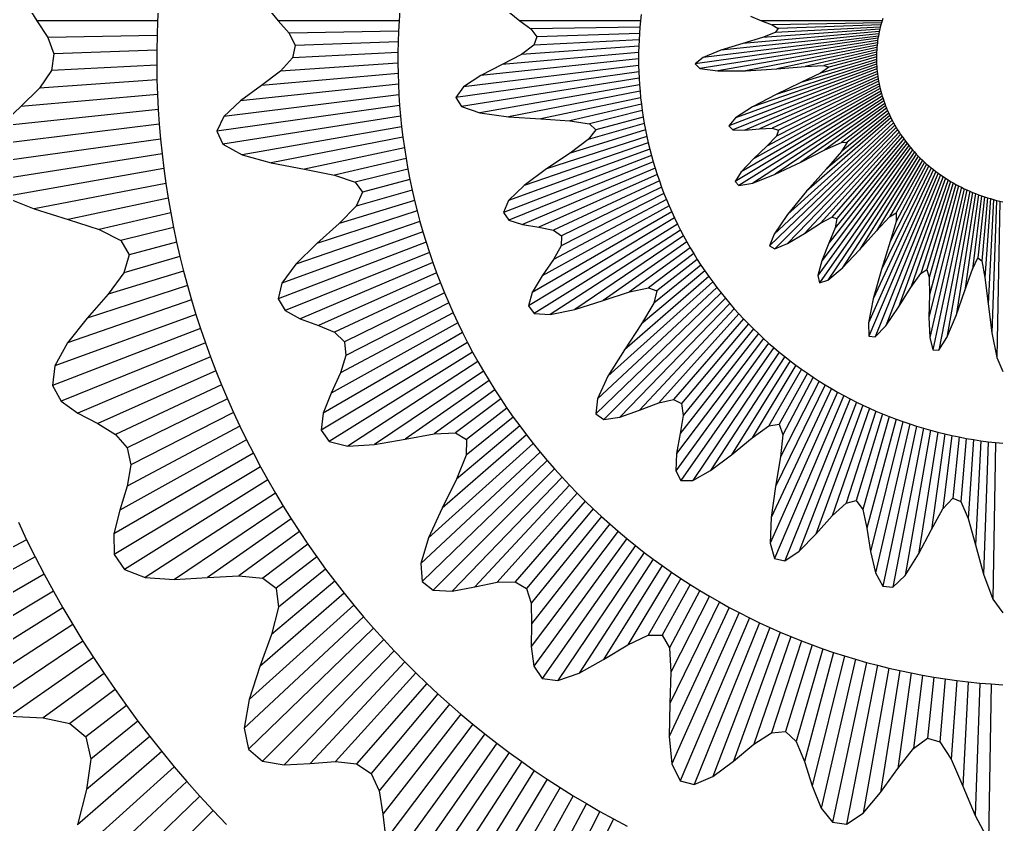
# Model space of a CAD drawing. Header units: metres. Extents: x -31.1 to 29.2, y -27.3 to 29.9.
# Drawn here: x -20.35 to -0.01, y -16.64 to 0.02 of the extents above; entities that cross this region are included whole.
import ezdxf

# ---------------------------------------------------------------- set-up
doc = ezdxf.new("R2010")
doc.units = ezdxf.units.M
for name, color, linetype in [('Fill', 3, 'Continuous'), ('Inner', 2, 'Continuous'), ('Outer', 1, 'Continuous')]:
    doc.layers.add(name, color=color, linetype=linetype)

msp = doc.modelspace()

# ---------------------------------------------------------------- linework, layer by layer
at = {"layer": 'Fill'}
for p, q in [((-17.5, 0), (-20, 0)), ((-12.5, 0), (-15, 0)), ((-7.5, 0), (-10, 0)), ((-2.5, 0), (-5, 0)), ((-7.513, -0.131), (-9.773, -0.171)), ((-2.549, -0.178), (-4.978, -0.348)), ((-2.514, -0.044), (-4.774, -0.083)), ((-2.538, -0.133), (-4.717, -0.247)), ((-2.526, -0.088), (-4.654, -0.163)), ((-17.511, -0.306), (-19.771, -0.345)), ((-12.512, -0.218), (-14.772, -0.258)), ((-7.531, -0.395), (-9.71, -0.509)), ((-7.523, -0.263), (-9.651, -0.337)), ((-2.586, -0.363), (-6.373, -0.896)), ((-2.578, -0.317), (-6.205, -0.762)), ((-2.569, -0.27), (-5.837, -0.613)), ((-2.56, -0.224), (-5.385, -0.471)), ((-12.52, -0.437), (-14.648, -0.512)), ((-7.537, -0.527), (-9.965, -0.697)), ((-2.593, -0.411), (-6.272, -0.993)), ((-2.599, -0.458), (-5.901, -1.041)), ((-2.604, -0.506), (-5.328, -1.036)), ((-2.608, -0.554), (-4.678, -0.994)), ((-2.612, -0.603), (-4.095, -0.945)), ((-17.517, -0.612), (-19.645, -0.686)), ((-12.524, -0.656), (-14.704, -0.771)), ((-7.542, -0.793), (-10.809, -1.136)), ((-7.541, -0.66), (-10.366, -0.907)), ((-2.617, -0.8), (-4.18, -1.278)), ((-2.617, -0.75), (-3.777, -1.083)), ((-2.614, -0.652), (-3.709, -0.925)), ((-2.616, -0.701), (-3.6, -0.964)), ((-17.518, -0.918), (-19.697, -1.032)), ((-12.525, -0.876), (-14.953, -1.046)), ((-7.541, -0.926), (-11.167, -1.371)), ((-2.606, -1), (-5.67, -2.177)), ((-2.61, -0.95), (-5.533, -2.014)), ((-2.613, -0.9), (-5.184, -1.785)), ((-2.615, -0.85), (-4.693, -1.525)), ((-12.522, -1.095), (-15.347, -1.343)), ((-7.537, -1.059), (-11.324, -1.592)), ((-7.531, -1.193), (-11.211, -1.776)), ((-2.601, -1.051), (-5.589, -2.258)), ((-2.595, -1.102), (-5.344, -2.269)), ((-2.588, -1.152), (-5.036, -2.242)), ((-2.58, -1.203), (-4.773, -2.226)), ((-17.513, -1.225), (-19.941, -1.394)), ((-12.514, -1.315), (-15.782, -1.659)), ((-7.523, -1.326), (-10.825, -1.909)), ((-2.539, -1.407), (-5.163, -2.862)), ((-2.551, -1.356), (-4.886, -2.598)), ((-2.562, -1.305), (-4.689, -2.389)), ((-2.572, -1.254), (-4.645, -2.265)), ((-17.503, -1.531), (-20.328, -1.778)), ((-12.503, -1.535), (-16.13, -1.981)), ((-7.512, -1.46), (-10.237, -1.99)), ((-7.499, -1.594), (-9.568, -2.034)), ((-2.512, -1.509), (-5.539, -3.328)), ((-2.497, -1.56), (-5.464, -3.414)), ((-2.526, -1.458), (-5.415, -3.126)), ((-2.481, -1.611), (-5.175, -3.361)), ((-12.488, -1.755), (-16.276, -2.287)), ((-7.484, -1.728), (-8.966, -2.07)), ((-2.464, -1.662), (-4.716, -3.181)), ((-2.446, -1.713), (-4.18, -2.927)), ((-2.427, -1.763), (-3.685, -2.677)), ((-2.407, -1.814), (-3.342, -2.519)), ((-17.487, -1.838), (-20.755, -2.181)), ((-12.47, -1.975), (-16.149, -2.558)), ((-7.466, -1.861), (-8.56, -2.134)), ((-7.446, -1.995), (-8.429, -2.259)), ((-2.317, -2.014), (-4.063, -3.532)), ((-2.341, -1.964), (-3.652, -3.065)), ((-2.364, -1.914), (-3.341, -2.706)), ((-2.386, -1.864), (-3.223, -2.518)), ((-17.466, -2.145), (-21.093, -2.59)), ((-12.447, -2.195), (-15.749, -2.777)), ((-7.423, -2.129), (-8.583, -2.461)), ((-2.238, -2.161), (-4.829, -4.664)), ((-2.265, -2.112), (-4.737, -4.417)), ((-2.21, -2.21), (-4.723, -4.723)), ((-2.291, -2.063), (-4.459, -4.015)), ((-12.42, -2.414), (-15.145, -2.944)), ((-7.371, -2.395), (-9.449, -3.07)), ((-7.398, -2.262), (-8.961, -2.74)), ((-2.18, -2.258), (-4.457, -4.615)), ((-2.15, -2.306), (-4.11, -4.408)), ((-2.119, -2.353), (-3.777, -4.195)), ((-2.087, -2.4), (-3.538, -4.07)), ((-17.44, -2.451), (-21.227, -2.983)), ((-12.39, -2.634), (-14.459, -3.073)), ((-7.341, -2.528), (-9.911, -3.413)), ((-1.91, -2.629), (-3.832, -5.275)), ((-1.948, -2.584), (-3.747, -4.972)), ((-1.984, -2.539), (-3.601, -4.609)), ((-2.019, -2.493), (-3.473, -4.289)), ((-2.053, -2.447), (-3.437, -4.096)), ((-17.408, -2.757), (-21.088, -3.34)), ((-7.274, -2.792), (-10.338, -3.968)), ((-7.309, -2.66), (-10.232, -3.724)), ((-1.872, -2.674), (-3.799, -5.426)), ((-1.833, -2.717), (-3.624, -5.373)), ((-1.793, -2.761), (-3.327, -5.124)), ((-1.752, -2.803), (-2.965, -4.746)), ((-1.71, -2.845), (-2.614, -4.35)), ((-12.356, -2.853), (-13.838, -3.195)), ((-7.237, -2.924), (-10.225, -4.131)), ((-1.486, -3.046), (-2.512, -5.151)), ((-1.667, -2.887), (-2.344, -4.06)), ((-1.532, -3.007), (-2.331, -4.575)), ((-1.578, -2.968), (-2.21, -4.157)), ((-1.623, -2.928), (-2.206, -3.979)), ((-17.371, -3.063), (-20.673, -3.645)), ((-12.317, -3.071), (-13.412, -3.344)), ((-7.198, -3.055), (-9.947, -4.222)), ((-7.156, -3.186), (-9.604, -4.276)), ((-1.39, -3.121), (-2.784, -6.253)), ((-1.34, -3.158), (-2.773, -6.532)), ((-1.438, -3.084), (-2.684, -5.756)), ((-1.29, -3.194), (-2.644, -6.545)), ((-1.239, -3.229), (-2.424, -6.315)), ((-17.328, -3.368), (-20.053, -3.898)), ((-12.275, -3.289), (-13.259, -3.553)), ((-7.112, -3.316), (-9.305, -4.339)), ((-7.066, -3.446), (-9.139, -4.457)), ((-1.188, -3.263), (-2.159, -5.932)), ((-1.135, -3.296), (-1.903, -5.527)), ((-1.082, -3.329), (-1.701, -5.234)), ((-1.027, -3.36), (-1.575, -5.152)), ((-0.86, -3.45), (-1.531, -6.14)), ((-0.972, -3.391), (-1.524, -5.314)), ((-0.917, -3.421), (-1.521, -5.678)), ((-12.229, -3.507), (-13.39, -3.839)), ((-7.017, -3.575), (-9.144, -4.659)), ((-0.803, -3.478), (-1.515, -6.562)), ((-0.745, -3.505), (-1.449, -6.817)), ((-0.686, -3.531), (-1.326, -6.82)), ((-0.627, -3.556), (-1.157, -6.561)), ((-0.567, -3.58), (-0.967, -6.107)), ((-0.506, -3.603), (-0.785, -5.584)), ((-0.445, -3.626), (-0.631, -5.142)), ((-0.383, -3.647), (-0.516, -4.913)), ((-17.281, -3.673), (-19.35, -4.113)), ((-12.18, -3.724), (-13.743, -4.202)), ((-6.912, -3.831), (-9.536, -5.286)), ((-6.965, -3.704), (-9.301, -4.945)), ((-0.321, -3.667), (-0.435, -4.973)), ((-0.258, -3.685), (-0.372, -5.316)), ((-0.194, -3.703), (-0.307, -5.86)), ((-0.13, -3.72), (-0.226, -6.466)), ((-0.065, -3.736), (-0.122, -6.977)), ((-17.227, -3.977), (-18.71, -4.32)), ((-12.126, -3.94), (-14.204, -4.615)), ((-6.856, -3.958), (-9.745, -5.626)), ((-12.068, -4.156), (-14.639, -5.041)), ((-6.798, -4.085), (-9.824, -5.903)), ((-6.737, -4.21), (-9.705, -6.064)), ((-17.169, -4.281), (-18.263, -4.554)), ((-12.007, -4.37), (-14.93, -5.434)), ((-6.674, -4.334), (-9.369, -6.084)), ((-6.609, -4.458), (-8.861, -5.977)), ((-17.105, -4.583), (-18.088, -4.847)), ((-11.942, -4.584), (-15.006, -5.76)), ((-6.542, -4.581), (-8.275, -5.795)), ((-11.873, -4.797), (-14.86, -6.004)), ((-6.472, -4.702), (-7.73, -5.616)), ((-6.4, -4.823), (-7.335, -5.528)), ((-17.036, -4.885), (-18.196, -5.218)), ((-11.8, -5.009), (-14.549, -6.176)), ((-6.25, -5.061), (-7.227, -5.852)), ((-6.326, -4.942), (-7.163, -5.596)), ((-16.961, -5.186), (-18.524, -5.663)), ((-11.724, -5.22), (-14.171, -6.309)), ((-6.171, -5.178), (-7.483, -6.279)), ((-16.881, -5.485), (-18.959, -6.16)), ((-11.644, -5.429), (-13.836, -6.452)), ((-6.007, -5.409), (-8.175, -7.361)), ((-6.09, -5.294), (-7.836, -6.812)), ((-11.559, -5.638), (-13.632, -6.649)), ((-5.835, -5.634), (-8.426, -8.137)), ((-5.922, -5.522), (-8.394, -7.827)), ((-16.796, -5.783), (-19.367, -6.668)), ((-11.472, -5.845), (-13.599, -6.929)), ((-5.745, -5.745), (-8.258, -8.258)), ((-5.654, -5.855), (-7.93, -8.212)), ((-16.706, -6.08), (-19.628, -7.144)), ((-11.38, -6.051), (-13.716, -7.293)), ((-5.56, -5.963), (-7.52, -8.065)), ((-5.465, -6.069), (-7.123, -7.911)), ((-11.285, -6.255), (-13.909, -7.71)), ((-5.367, -6.174), (-6.818, -7.843)), ((-5.267, -6.277), (-6.651, -7.926)), ((-16.61, -6.376), (-19.674, -7.552)), ((-11.186, -6.458), (-14.075, -8.126)), ((-5.062, -6.479), (-6.679, -8.549)), ((-5.166, -6.379), (-6.62, -8.175)), ((-16.509, -6.67), (-19.496, -7.877)), ((-11.084, -6.66), (-14.11, -8.478)), ((-4.849, -6.674), (-6.771, -9.32)), ((-4.957, -6.578), (-6.756, -8.965)), ((-10.978, -6.86), (-13.945, -8.714)), ((-4.74, -6.769), (-6.667, -9.521)), ((-4.629, -6.863), (-6.42, -9.518)), ((-16.403, -6.963), (-19.152, -8.129)), ((-10.868, -7.058), (-13.562, -8.807)), ((-4.516, -6.954), (-6.051, -9.317)), ((-4.401, -7.044), (-5.615, -8.986)), ((-16.292, -7.253), (-18.739, -8.343)), ((-10.754, -7.254), (-13.006, -8.773)), ((-4.285, -7.131), (-5.189, -8.636)), ((-4.167, -7.217), (-4.844, -8.39)), ((-4.047, -7.301), (-4.63, -8.352)), ((-10.638, -7.449), (-12.371, -8.662)), ((-3.802, -7.462), (-4.601, -9.031)), ((-3.925, -7.382), (-4.558, -8.572)), ((-16.175, -7.543), (-18.368, -8.565)), ((-10.517, -7.641), (-11.775, -8.555)), ((-3.423, -7.689), (-4.818, -10.82)), ((-3.551, -7.616), (-4.797, -10.288)), ((-3.677, -7.54), (-4.704, -9.645)), ((-16.053, -7.83), (-18.126, -8.841)), ((-10.393, -7.832), (-11.329, -8.537)), ((-3.294, -7.76), (-4.726, -11.135)), ((-3.163, -7.83), (-4.517, -11.181)), ((-3.031, -7.897), (-4.216, -10.983)), ((-15.927, -8.115), (-18.054, -9.199)), ((-10.266, -8.021), (-11.103, -8.674)), ((-2.898, -7.961), (-3.869, -10.63)), ((-2.763, -8.024), (-3.531, -10.255)), ((-2.627, -8.084), (-3.246, -9.99)), ((-10.135, -8.207), (-11.113, -8.999)), ((-2.489, -8.142), (-3.037, -9.934)), ((-2.351, -8.197), (-2.902, -10.12)), ((-2.211, -8.251), (-2.815, -10.507)), ((-2.07, -8.301), (-2.74, -10.991)), ((-15.795, -8.398), (-18.13, -9.64)), ((-10.001, -8.392), (-11.313, -9.493)), ((-1.928, -8.35), (-2.64, -11.434)), ((-1.785, -8.396), (-2.488, -11.707)), ((-1.64, -8.439), (-2.28, -11.728)), ((-1.495, -8.48), (-2.025, -11.485)), ((-1.349, -8.519), (-1.749, -11.045)), ((-15.658, -8.679), (-18.282, -10.134)), ((-9.864, -8.574), (-11.61, -10.092)), ((-1.202, -8.555), (-1.481, -10.535)), ((-1.055, -8.588), (-1.241, -10.104)), ((-0.906, -8.619), (-1.039, -9.886)), ((-0.757, -8.648), (-0.871, -9.954)), ((-0.606, -8.673), (-0.721, -10.304)), ((-0.456, -8.696), (-0.569, -10.854)), ((-0.304, -8.717), (-0.4, -11.463)), ((-0.152, -8.735), (-0.209, -11.976)), ((-9.579, -8.932), (-12.05, -11.237)), ((-9.723, -8.754), (-11.891, -10.706)), ((-15.516, -8.958), (-18.405, -10.626)), ((-9.431, -9.108), (-12.023, -11.61)), ((-15.369, -9.235), (-18.396, -11.054)), ((-9.281, -9.281), (-11.794, -11.794)), ((-15.218, -9.509), (-18.185, -11.363)), ((-9.127, -9.451), (-11.403, -11.809)), ((-8.97, -9.619), (-10.93, -11.721)), ((-15.061, -9.781), (-17.755, -11.53)), ((-8.81, -9.785), (-10.469, -11.627)), ((-8.647, -9.947), (-10.098, -11.617)), ((-14.9, -10.05), (-17.151, -11.569)), ((-8.481, -10.108), (-9.865, -11.756)), ((-14.733, -10.316), (-16.467, -11.53)), ((-8.312, -10.265), (-9.766, -12.06)), ((-7.966, -10.571), (-9.765, -12.958)), ((-8.14, -10.419), (-9.757, -12.489)), ((-20.21, -10.746), (-22.545, -11.987)), ((-14.562, -10.58), (-15.82, -11.494)), ((-7.788, -10.719), (-9.71, -13.365)), ((-14.387, -10.841), (-15.322, -11.546)), ((-7.608, -10.865), (-9.535, -13.617)), ((-20.031, -11.103), (-22.655, -12.558)), ((-14.206, -11.099), (-15.043, -11.753)), ((-7.425, -11.008), (-9.216, -13.663)), ((-7.239, -11.147), (-8.774, -13.51)), ((-14.021, -11.354), (-14.999, -12.146)), ((-7.051, -11.284), (-8.265, -13.226)), ((-19.846, -11.458), (-22.735, -13.126)), ((-6.86, -11.417), (-7.764, -12.922)), ((-6.667, -11.547), (-7.344, -12.72)), ((-13.831, -11.606), (-15.143, -12.706)), ((-6.471, -11.674), (-7.054, -12.725)), ((-6.273, -11.797), (-6.905, -12.986)), ((-19.655, -11.81), (-22.682, -13.629)), ((-13.637, -11.855), (-15.383, -13.373)), ((-6.072, -11.917), (-6.871, -13.486)), ((-19.458, -12.159), (-22.425, -14.013)), ((-13.439, -12.1), (-15.606, -14.052)), ((-5.664, -12.147), (-6.91, -14.819)), ((-5.869, -12.034), (-6.896, -14.139)), ((-13.235, -12.342), (-15.707, -14.647)), ((-5.457, -12.257), (-6.851, -15.388)), ((-5.248, -12.363), (-6.68, -15.737)), ((-19.254, -12.504), (-21.949, -14.254)), ((-13.028, -12.581), (-15.62, -15.084)), ((-5.036, -12.465), (-6.39, -15.817)), ((-4.823, -12.564), (-6.008, -15.651)), ((-12.816, -12.816), (-15.329, -15.329)), ((-4.608, -12.66), (-5.579, -15.329)), ((-4.391, -12.751), (-5.159, -14.982)), ((-19.045, -12.846), (-21.296, -14.365)), ((-4.172, -12.839), (-4.791, -14.745)), ((-3.951, -12.923), (-4.499, -14.715)), ((-3.729, -13.004), (-4.28, -14.926)), ((-18.829, -13.184), (-20.563, -14.398)), ((-12.6, -13.048), (-14.877, -15.405)), ((-3.505, -13.08), (-4.11, -15.337)), ((-3.279, -13.153), (-3.95, -15.843)), ((-3.052, -13.222), (-3.765, -16.306)), ((-12.38, -13.276), (-14.34, -15.378)), ((-2.824, -13.287), (-3.528, -16.598)), ((-2.594, -13.347), (-3.234, -16.636)), ((-2.364, -13.404), (-2.893, -16.409)), ((-18.607, -13.519), (-19.866, -14.433)), ((-12.156, -13.5), (-13.814, -15.342)), ((-2.131, -13.457), (-2.532, -15.984)), ((-1.898, -13.506), (-2.176, -15.486)), ((-1.664, -13.551), (-1.85, -15.067)), ((-1.429, -13.592), (-1.562, -14.858)), ((-1.192, -13.628), (-1.307, -14.935)), ((-11.928, -13.721), (-13.379, -15.39)), ((-0.955, -13.661), (-1.069, -15.292)), ((-0.717, -13.69), (-0.83, -15.847)), ((-0.479, -13.714), (-0.575, -16.46)), ((-0.24, -13.734), (-0.296, -16.975)), ((-18.38, -13.85), (-19.315, -14.555)), ((-11.695, -13.938), (-13.079, -15.587)), ((-18.146, -14.177), (-18.983, -14.831)), ((-11.459, -14.151), (-12.913, -15.946)), ((-11.219, -14.359), (-12.836, -16.429)), ((-17.907, -14.501), (-18.884, -15.292)), ((-10.975, -14.564), (-12.774, -16.952)), ((-17.662, -14.82), (-18.973, -15.92)), ((-10.727, -14.765), (-12.649, -17.41)), ((-10.476, -14.961), (-12.403, -17.713)), ((-17.411, -15.135), (-19.157, -16.653)), ((-10.221, -15.153), (-12.012, -17.808)), ((-17.154, -15.446), (-19.322, -17.398)), ((-9.962, -15.341), (-11.497, -17.704)), ((-9.7, -15.524), (-10.914, -17.466)), ((-16.892, -15.752), (-19.364, -18.057)), ((-9.435, -15.703), (-10.339, -17.207)), ((-16.625, -16.054), (-19.216, -18.557)), ((-9.167, -15.877), (-9.844, -17.05)), ((-8.895, -16.047), (-9.478, -17.098)), ((-8.62, -16.212), (-9.252, -17.401)), ((-16.352, -16.352), (-18.865, -18.865)), ((-8.342, -16.372), (-9.141, -17.941)), ((-8.061, -16.528), (-9.088, -18.633))]:
    msp.add_line(p, q, dxfattribs=at)
at = {"layer": 'Inner'}
for p, q in [((-17.483, 0.305), (-17.5, 0)), ((-12.484, 0.218), (-12.5, 0)), ((-17.5, 0), (-17.511, -0.306)), ((-12.5, 0), (-12.512, -0.218)), ((-7.5, 0), (-7.513, -0.131)), ((-7.485, 0.131), (-7.5, 0)), ((-2.5, 0), (-2.514, -0.044)), ((-2.486, 0.043), (-2.5, 0)), ((-7.513, -0.131), (-7.523, -0.263)), ((-2.549, -0.178), (-2.56, -0.224)), ((-2.538, -0.133), (-2.549, -0.178)), ((-2.526, -0.088), (-2.538, -0.133)), ((-2.514, -0.044), (-2.526, -0.088)), ((-17.511, -0.306), (-17.517, -0.612)), ((-12.512, -0.218), (-12.52, -0.437)), ((-7.531, -0.395), (-7.537, -0.527)), ((-7.523, -0.263), (-7.531, -0.395)), ((-2.586, -0.363), (-2.593, -0.411)), ((-2.578, -0.317), (-2.586, -0.363)), ((-2.569, -0.27), (-2.578, -0.317)), ((-2.56, -0.224), (-2.569, -0.27)), ((-12.52, -0.437), (-12.524, -0.656)), ((-7.537, -0.527), (-7.541, -0.66)), ((-2.612, -0.603), (-2.614, -0.652)), ((-2.608, -0.554), (-2.612, -0.603)), ((-2.604, -0.506), (-2.608, -0.554)), ((-2.599, -0.458), (-2.604, -0.506)), ((-2.593, -0.411), (-2.599, -0.458)), ((-17.517, -0.612), (-17.518, -0.918)), ((-12.524, -0.656), (-12.525, -0.876)), ((-7.541, -0.66), (-7.542, -0.793)), ((-7.542, -0.793), (-7.541, -0.926)), ((-2.616, -0.701), (-2.617, -0.75)), ((-2.617, -0.75), (-2.617, -0.8)), ((-2.617, -0.8), (-2.615, -0.85)), ((-2.614, -0.652), (-2.616, -0.701)), ((-17.518, -0.918), (-17.513, -1.225)), ((-12.525, -0.876), (-12.522, -1.095)), ((-7.541, -0.926), (-7.537, -1.059)), ((-2.615, -0.85), (-2.613, -0.9)), ((-2.613, -0.9), (-2.61, -0.95)), ((-2.61, -0.95), (-2.606, -1)), ((-2.606, -1), (-2.601, -1.051)), ((-12.522, -1.095), (-12.514, -1.315)), ((-7.537, -1.059), (-7.531, -1.193)), ((-7.531, -1.193), (-7.523, -1.326)), ((-2.601, -1.051), (-2.595, -1.102)), ((-2.595, -1.102), (-2.588, -1.152)), ((-2.588, -1.152), (-2.58, -1.203)), ((-2.58, -1.203), (-2.572, -1.254)), ((-17.513, -1.225), (-17.503, -1.531)), ((-12.514, -1.315), (-12.503, -1.535)), ((-7.523, -1.326), (-7.512, -1.46)), ((-2.572, -1.254), (-2.562, -1.305)), ((-2.562, -1.305), (-2.551, -1.356)), ((-2.551, -1.356), (-2.539, -1.407)), ((-2.539, -1.407), (-2.526, -1.458)), ((-17.503, -1.531), (-17.487, -1.838)), ((-12.503, -1.535), (-12.488, -1.755)), ((-7.512, -1.46), (-7.499, -1.594)), ((-7.499, -1.594), (-7.484, -1.728)), ((-2.526, -1.458), (-2.512, -1.509)), ((-2.512, -1.509), (-2.497, -1.56)), ((-2.497, -1.56), (-2.481, -1.611)), ((-2.481, -1.611), (-2.464, -1.662)), ((-12.488, -1.755), (-12.47, -1.975)), ((-7.484, -1.728), (-7.466, -1.861)), ((-2.464, -1.662), (-2.446, -1.713)), ((-2.446, -1.713), (-2.427, -1.763)), ((-2.427, -1.763), (-2.407, -1.814)), ((-2.407, -1.814), (-2.386, -1.864)), ((-17.487, -1.838), (-17.466, -2.145)), ((-12.47, -1.975), (-12.447, -2.195)), ((-7.466, -1.861), (-7.446, -1.995)), ((-7.446, -1.995), (-7.423, -2.129)), ((-2.386, -1.864), (-2.364, -1.914)), ((-2.364, -1.914), (-2.341, -1.964)), ((-2.341, -1.964), (-2.317, -2.014)), ((-2.317, -2.014), (-2.291, -2.063)), ((-17.466, -2.145), (-17.44, -2.451)), ((-12.447, -2.195), (-12.42, -2.414)), ((-7.423, -2.129), (-7.398, -2.262)), ((-2.291, -2.063), (-2.265, -2.112)), ((-2.265, -2.112), (-2.238, -2.161)), ((-2.238, -2.161), (-2.21, -2.21)), ((-2.21, -2.21), (-2.18, -2.258)), ((-12.42, -2.414), (-12.39, -2.634)), ((-7.398, -2.262), (-7.371, -2.395)), ((-7.371, -2.395), (-7.341, -2.528)), ((-2.18, -2.258), (-2.15, -2.306)), ((-2.15, -2.306), (-2.119, -2.353)), ((-2.119, -2.353), (-2.087, -2.4)), ((-2.087, -2.4), (-2.053, -2.447)), ((-17.44, -2.451), (-17.408, -2.757)), ((-12.39, -2.634), (-12.356, -2.853)), ((-7.341, -2.528), (-7.309, -2.66)), ((-2.053, -2.447), (-2.019, -2.493)), ((-2.019, -2.493), (-1.984, -2.539)), ((-1.984, -2.539), (-1.948, -2.584)), ((-1.948, -2.584), (-1.91, -2.629)), ((-1.91, -2.629), (-1.872, -2.674)), ((-17.408, -2.757), (-17.371, -3.063)), ((-7.309, -2.66), (-7.274, -2.792)), ((-7.274, -2.792), (-7.237, -2.924)), ((-1.872, -2.674), (-1.833, -2.717)), ((-1.833, -2.717), (-1.793, -2.761)), ((-1.793, -2.761), (-1.752, -2.803)), ((-1.752, -2.803), (-1.71, -2.845)), ((-1.71, -2.845), (-1.667, -2.887)), ((-12.356, -2.853), (-12.317, -3.071)), ((-7.237, -2.924), (-7.198, -3.055)), ((-1.667, -2.887), (-1.623, -2.928)), ((-1.623, -2.928), (-1.578, -2.968)), ((-1.578, -2.968), (-1.532, -3.007)), ((-1.532, -3.007), (-1.486, -3.046)), ((-1.486, -3.046), (-1.438, -3.084)), ((-17.371, -3.063), (-17.328, -3.368)), ((-12.317, -3.071), (-12.275, -3.289)), ((-7.198, -3.055), (-7.156, -3.186)), ((-7.156, -3.186), (-7.112, -3.316)), ((-1.438, -3.084), (-1.39, -3.121)), ((-1.39, -3.121), (-1.34, -3.158)), ((-1.34, -3.158), (-1.29, -3.194)), ((-1.29, -3.194), (-1.239, -3.229)), ((-1.239, -3.229), (-1.188, -3.263)), ((-17.328, -3.368), (-17.281, -3.673)), ((-12.275, -3.289), (-12.229, -3.507)), ((-7.112, -3.316), (-7.066, -3.446)), ((-7.066, -3.446), (-7.017, -3.575)), ((-1.188, -3.263), (-1.135, -3.296)), ((-1.135, -3.296), (-1.082, -3.329)), ((-1.082, -3.329), (-1.027, -3.36)), ((-1.027, -3.36), (-0.972, -3.391)), ((-0.972, -3.391), (-0.917, -3.421)), ((-0.917, -3.421), (-0.86, -3.45)), ((-0.86, -3.45), (-0.803, -3.478)), ((-12.229, -3.507), (-12.18, -3.724)), ((-7.017, -3.575), (-6.965, -3.704)), ((-0.803, -3.478), (-0.745, -3.505)), ((-0.745, -3.505), (-0.686, -3.531)), ((-0.686, -3.531), (-0.627, -3.556)), ((-0.627, -3.556), (-0.567, -3.58)), ((-0.567, -3.58), (-0.506, -3.603)), ((-0.506, -3.603), (-0.445, -3.626)), ((-0.445, -3.626), (-0.383, -3.647)), ((-0.383, -3.647), (-0.321, -3.667)), ((-17.281, -3.673), (-17.227, -3.977)), ((-12.18, -3.724), (-12.126, -3.94)), ((-6.965, -3.704), (-6.912, -3.831)), ((-6.912, -3.831), (-6.856, -3.958)), ((-0.321, -3.667), (-0.258, -3.685)), ((-0.258, -3.685), (-0.194, -3.703)), ((-0.194, -3.703), (-0.13, -3.72)), ((-0.13, -3.72), (-0.065, -3.736)), ((-0.065, -3.736), (0, -3.75)), ((-17.227, -3.977), (-17.169, -4.281)), ((-12.126, -3.94), (-12.068, -4.156)), ((-6.856, -3.958), (-6.798, -4.085)), ((-12.068, -4.156), (-12.007, -4.37)), ((-6.798, -4.085), (-6.737, -4.21)), ((-6.737, -4.21), (-6.674, -4.334)), ((-17.169, -4.281), (-17.105, -4.583)), ((-12.007, -4.37), (-11.942, -4.584)), ((-6.674, -4.334), (-6.609, -4.458)), ((-6.609, -4.458), (-6.542, -4.581)), ((-17.105, -4.583), (-17.036, -4.885)), ((-11.942, -4.584), (-11.873, -4.797)), ((-6.542, -4.581), (-6.472, -4.702)), ((-11.873, -4.797), (-11.8, -5.009)), ((-6.472, -4.702), (-6.4, -4.823)), ((-6.4, -4.823), (-6.326, -4.942)), ((-17.036, -4.885), (-16.961, -5.186)), ((-11.8, -5.009), (-11.724, -5.22)), ((-6.326, -4.942), (-6.25, -5.061)), ((-6.25, -5.061), (-6.171, -5.178)), ((-16.961, -5.186), (-16.881, -5.485)), ((-11.724, -5.22), (-11.644, -5.429)), ((-6.171, -5.178), (-6.09, -5.294)), ((-16.881, -5.485), (-16.796, -5.783)), ((-11.644, -5.429), (-11.559, -5.638)), ((-6.09, -5.294), (-6.007, -5.409)), ((-6.007, -5.409), (-5.922, -5.522)), ((-11.559, -5.638), (-11.472, -5.845)), ((-5.922, -5.522), (-5.835, -5.634)), ((-5.835, -5.634), (-5.745, -5.745)), ((-16.796, -5.783), (-16.706, -6.08)), ((-11.472, -5.845), (-11.38, -6.051)), ((-5.745, -5.745), (-5.654, -5.855)), ((-5.654, -5.855), (-5.56, -5.963)), ((-16.706, -6.08), (-16.61, -6.376)), ((-11.38, -6.051), (-11.285, -6.255)), ((-5.56, -5.963), (-5.465, -6.069)), ((-5.465, -6.069), (-5.367, -6.174)), ((-11.285, -6.255), (-11.186, -6.458)), ((-5.367, -6.174), (-5.267, -6.277)), ((-5.267, -6.277), (-5.166, -6.379)), ((-16.61, -6.376), (-16.509, -6.67)), ((-11.186, -6.458), (-11.084, -6.66)), ((-5.166, -6.379), (-5.062, -6.479)), ((-5.062, -6.479), (-4.957, -6.578)), ((-16.509, -6.67), (-16.403, -6.963)), ((-11.084, -6.66), (-10.978, -6.86)), ((-4.957, -6.578), (-4.849, -6.674)), ((-4.849, -6.674), (-4.74, -6.769)), ((-10.978, -6.86), (-10.868, -7.058)), ((-4.74, -6.769), (-4.629, -6.863)), ((-4.629, -6.863), (-4.516, -6.954)), ((-16.403, -6.963), (-16.292, -7.253)), ((-10.868, -7.058), (-10.754, -7.254)), ((-4.516, -6.954), (-4.401, -7.044)), ((-4.401, -7.044), (-4.285, -7.131)), ((-16.292, -7.253), (-16.175, -7.543)), ((-10.754, -7.254), (-10.638, -7.449)), ((-4.285, -7.131), (-4.167, -7.217)), ((-4.167, -7.217), (-4.047, -7.301)), ((-4.047, -7.301), (-3.925, -7.382)), ((-10.638, -7.449), (-10.517, -7.641)), ((-3.925, -7.382), (-3.802, -7.462)), ((-3.802, -7.462), (-3.677, -7.54)), ((-16.175, -7.543), (-16.053, -7.83)), ((-10.517, -7.641), (-10.393, -7.832)), ((-3.677, -7.54), (-3.551, -7.616)), ((-3.551, -7.616), (-3.423, -7.689)), ((-3.423, -7.689), (-3.294, -7.76)), ((-16.053, -7.83), (-15.927, -8.115)), ((-10.393, -7.832), (-10.266, -8.021)), ((-3.294, -7.76), (-3.163, -7.83)), ((-3.163, -7.83), (-3.031, -7.897)), ((-3.031, -7.897), (-2.898, -7.961)), ((-15.927, -8.115), (-15.795, -8.398)), ((-10.266, -8.021), (-10.135, -8.207)), ((-2.898, -7.961), (-2.763, -8.024)), ((-2.763, -8.024), (-2.627, -8.084)), ((-2.627, -8.084), (-2.489, -8.142)), ((-10.135, -8.207), (-10.001, -8.392)), ((-2.489, -8.142), (-2.351, -8.197)), ((-2.351, -8.197), (-2.211, -8.251)), ((-2.211, -8.251), (-2.07, -8.301)), ((-2.07, -8.301), (-1.928, -8.35)), ((-15.795, -8.398), (-15.658, -8.679)), ((-10.001, -8.392), (-9.864, -8.574)), ((-1.928, -8.35), (-1.785, -8.396)), ((-1.785, -8.396), (-1.64, -8.439)), ((-1.64, -8.439), (-1.495, -8.48)), ((-1.495, -8.48), (-1.349, -8.519)), ((-1.349, -8.519), (-1.202, -8.555)), ((-15.658, -8.679), (-15.516, -8.958)), ((-9.864, -8.574), (-9.723, -8.754)), ((-1.202, -8.555), (-1.055, -8.588)), ((-1.055, -8.588), (-0.906, -8.619)), ((-0.906, -8.619), (-0.757, -8.648)), ((-0.757, -8.648), (-0.606, -8.673)), ((-0.606, -8.673), (-0.456, -8.696)), ((-0.456, -8.696), (-0.304, -8.717)), ((-0.304, -8.717), (-0.152, -8.735)), ((-0.152, -8.735), (0, -8.75)), ((-9.723, -8.754), (-9.579, -8.932)), ((-9.579, -8.932), (-9.431, -9.108)), ((-15.516, -8.958), (-15.369, -9.235)), ((-9.431, -9.108), (-9.281, -9.281)), ((-15.369, -9.235), (-15.218, -9.509)), ((-9.281, -9.281), (-9.127, -9.451)), ((-15.218, -9.509), (-15.061, -9.781)), ((-9.127, -9.451), (-8.97, -9.619)), ((-8.97, -9.619), (-8.81, -9.785)), ((-15.061, -9.781), (-14.9, -10.05)), ((-8.81, -9.785), (-8.647, -9.947)), ((-8.647, -9.947), (-8.481, -10.108)), ((-14.9, -10.05), (-14.733, -10.316)), ((-8.481, -10.108), (-8.312, -10.265)), ((-14.733, -10.316), (-14.562, -10.58)), ((-8.312, -10.265), (-8.14, -10.419)), ((-20.382, -10.385), (-20.21, -10.746)), ((-8.14, -10.419), (-7.966, -10.571)), ((-7.966, -10.571), (-7.788, -10.719)), ((-20.21, -10.746), (-20.031, -11.103)), ((-14.562, -10.58), (-14.387, -10.841)), ((-7.788, -10.719), (-7.608, -10.865)), ((-14.387, -10.841), (-14.206, -11.099)), ((-7.608, -10.865), (-7.425, -11.008)), ((-20.031, -11.103), (-19.846, -11.458)), ((-14.206, -11.099), (-14.021, -11.354)), ((-7.425, -11.008), (-7.239, -11.147)), ((-7.239, -11.147), (-7.051, -11.284)), ((-14.021, -11.354), (-13.831, -11.606)), ((-7.051, -11.284), (-6.86, -11.417)), ((-19.846, -11.458), (-19.655, -11.81)), ((-6.86, -11.417), (-6.667, -11.547)), ((-6.667, -11.547), (-6.471, -11.674)), ((-13.831, -11.606), (-13.637, -11.855)), ((-6.471, -11.674), (-6.273, -11.797)), ((-6.273, -11.797), (-6.072, -11.917)), ((-19.655, -11.81), (-19.458, -12.159)), ((-13.637, -11.855), (-13.439, -12.1)), ((-6.072, -11.917), (-5.869, -12.034)), ((-19.458, -12.159), (-19.254, -12.504)), ((-13.439, -12.1), (-13.235, -12.342)), ((-5.869, -12.034), (-5.664, -12.147)), ((-5.664, -12.147), (-5.457, -12.257)), ((-13.235, -12.342), (-13.028, -12.581)), ((-5.457, -12.257), (-5.248, -12.363)), ((-5.248, -12.363), (-5.036, -12.465)), ((-19.254, -12.504), (-19.045, -12.846)), ((-13.028, -12.581), (-12.816, -12.816)), ((-5.036, -12.465), (-4.823, -12.564)), ((-4.823, -12.564), (-4.608, -12.66)), ((-12.816, -12.816), (-12.6, -13.048)), ((-4.608, -12.66), (-4.391, -12.751)), ((-4.391, -12.751), (-4.172, -12.839)), ((-19.045, -12.846), (-18.829, -13.184)), ((-4.172, -12.839), (-3.951, -12.923)), ((-3.951, -12.923), (-3.729, -13.004)), ((-3.729, -13.004), (-3.505, -13.08)), ((-18.829, -13.184), (-18.607, -13.519)), ((-12.6, -13.048), (-12.38, -13.276)), ((-3.505, -13.08), (-3.279, -13.153)), ((-3.279, -13.153), (-3.052, -13.222)), ((-3.052, -13.222), (-2.824, -13.287)), ((-12.38, -13.276), (-12.156, -13.5)), ((-2.824, -13.287), (-2.594, -13.347)), ((-2.594, -13.347), (-2.364, -13.404)), ((-2.364, -13.404), (-2.131, -13.457)), ((-18.607, -13.519), (-18.38, -13.85)), ((-12.156, -13.5), (-11.928, -13.721)), ((-2.131, -13.457), (-1.898, -13.506)), ((-1.898, -13.506), (-1.664, -13.551)), ((-1.664, -13.551), (-1.429, -13.592)), ((-1.429, -13.592), (-1.192, -13.628)), ((-1.192, -13.628), (-0.955, -13.661)), ((-11.928, -13.721), (-11.695, -13.938)), ((-0.955, -13.661), (-0.717, -13.69)), ((-0.717, -13.69), (-0.479, -13.714)), ((-0.479, -13.714), (-0.24, -13.734)), ((-0.24, -13.734), (0, -13.75)), ((-18.38, -13.85), (-18.146, -14.177)), ((-11.695, -13.938), (-11.459, -14.151)), ((-18.146, -14.177), (-17.907, -14.501)), ((-11.459, -14.151), (-11.219, -14.359)), ((-11.219, -14.359), (-10.975, -14.564)), ((-17.907, -14.501), (-17.662, -14.82)), ((-10.975, -14.564), (-10.727, -14.765)), ((-17.662, -14.82), (-17.411, -15.135)), ((-10.727, -14.765), (-10.476, -14.961)), ((-10.476, -14.961), (-10.221, -15.153)), ((-17.411, -15.135), (-17.154, -15.446)), ((-10.221, -15.153), (-9.962, -15.341)), ((-17.154, -15.446), (-16.892, -15.752)), ((-9.962, -15.341), (-9.7, -15.524)), ((-9.7, -15.524), (-9.435, -15.703)), ((-16.892, -15.752), (-16.625, -16.054)), ((-9.435, -15.703), (-9.167, -15.877)), ((-16.625, -16.054), (-16.352, -16.352)), ((-9.167, -15.877), (-8.895, -16.047)), ((-8.895, -16.047), (-8.62, -16.212)), ((-8.62, -16.212), (-8.342, -16.372)), ((-16.352, -16.352), (-16.074, -16.645)), ((-8.342, -16.372), (-8.061, -16.528)), ((-8.061, -16.528), (-7.777, -16.679))]:
    msp.add_line(p, q, dxfattribs=at)
at = {"layer": 'Outer'}
for p, q in [((-20.223, 0.353), (-20, 0)), ((-15.223, 0.266), (-15, 0)), ((-20, 0), (-19.771, -0.345)), ((-15, 0), (-14.772, -0.258)), ((-10.224, 0.178), (-10, 0)), ((-10, 0), (-9.773, -0.171)), ((-5.225, 0.091), (-5, 0)), ((-5, 0), (-4.774, -0.083)), ((-9.773, -0.171), (-9.651, -0.337)), ((-4.774, -0.083), (-4.654, -0.163)), ((-4.654, -0.163), (-4.717, -0.247)), ((-19.771, -0.345), (-19.645, -0.686)), ((-14.772, -0.258), (-14.648, -0.512)), ((-9.651, -0.337), (-9.71, -0.509)), ((-4.978, -0.348), (-5.385, -0.471)), ((-4.717, -0.247), (-4.978, -0.348)), ((-14.648, -0.512), (-14.704, -0.771)), ((-9.71, -0.509), (-9.965, -0.697)), ((-5.385, -0.471), (-5.837, -0.613)), ((-19.645, -0.686), (-19.697, -1.032)), ((-14.704, -0.771), (-14.953, -1.046)), ((-9.965, -0.697), (-10.366, -0.907)), ((-6.205, -0.762), (-6.373, -0.896)), ((-5.837, -0.613), (-6.205, -0.762)), ((-10.366, -0.907), (-10.809, -1.136)), ((-6.373, -0.896), (-6.272, -0.993)), ((-6.272, -0.993), (-5.901, -1.041)), ((-5.328, -1.036), (-4.678, -0.994)), ((-4.678, -0.994), (-4.095, -0.945)), ((-4.095, -0.945), (-3.709, -0.925)), ((-3.6, -0.964), (-3.777, -1.083)), ((-3.709, -0.925), (-3.6, -0.964)), ((-19.697, -1.032), (-19.941, -1.394)), ((-14.953, -1.046), (-15.347, -1.343)), ((-10.809, -1.136), (-11.167, -1.371)), ((-5.901, -1.041), (-5.328, -1.036)), ((-3.777, -1.083), (-4.18, -1.278)), ((-19.941, -1.394), (-20.328, -1.778)), ((-15.347, -1.343), (-15.782, -1.659)), ((-11.167, -1.371), (-11.324, -1.592)), ((-4.18, -1.278), (-4.693, -1.525)), ((-11.324, -1.592), (-11.211, -1.776)), ((-4.693, -1.525), (-5.184, -1.785)), ((-20.328, -1.778), (-20.755, -2.181)), ((-15.782, -1.659), (-16.13, -1.981)), ((-11.211, -1.776), (-10.825, -1.909)), ((-5.184, -1.785), (-5.533, -2.014)), ((-16.13, -1.981), (-16.276, -2.287)), ((-10.825, -1.909), (-10.237, -1.99)), ((-10.237, -1.99), (-9.568, -2.034)), ((-9.568, -2.034), (-8.966, -2.07)), ((-5.533, -2.014), (-5.67, -2.177)), ((-8.966, -2.07), (-8.56, -2.134)), ((-8.56, -2.134), (-8.429, -2.259)), ((-5.67, -2.177), (-5.589, -2.258)), ((-5.036, -2.242), (-4.773, -2.226)), ((-4.773, -2.226), (-4.645, -2.265)), ((-16.276, -2.287), (-16.149, -2.558)), ((-8.429, -2.259), (-8.583, -2.461)), ((-5.589, -2.258), (-5.344, -2.269)), ((-5.344, -2.269), (-5.036, -2.242)), ((-4.689, -2.389), (-4.886, -2.598)), ((-4.645, -2.265), (-4.689, -2.389)), ((-16.149, -2.558), (-15.749, -2.777)), ((-8.583, -2.461), (-8.961, -2.74)), ((-4.886, -2.598), (-5.163, -2.862)), ((-3.685, -2.677), (-3.342, -2.519)), ((-3.342, -2.519), (-3.223, -2.518)), ((-3.223, -2.518), (-3.341, -2.706)), ((-15.749, -2.777), (-15.145, -2.944)), ((-8.961, -2.74), (-9.449, -3.07)), ((-4.18, -2.927), (-3.685, -2.677)), ((-3.341, -2.706), (-3.652, -3.065)), ((-15.145, -2.944), (-14.459, -3.073)), ((-5.163, -2.862), (-5.415, -3.126)), ((-4.716, -3.181), (-4.18, -2.927)), ((-14.459, -3.073), (-13.838, -3.195)), ((-13.838, -3.195), (-13.412, -3.344)), ((-9.449, -3.07), (-9.911, -3.413)), ((-5.415, -3.126), (-5.539, -3.328)), ((-5.175, -3.361), (-4.716, -3.181)), ((-3.652, -3.065), (-4.063, -3.532)), ((-13.412, -3.344), (-13.259, -3.553)), ((-9.911, -3.413), (-10.232, -3.724)), ((-5.539, -3.328), (-5.464, -3.414)), ((-5.464, -3.414), (-5.175, -3.361)), ((-20.673, -3.645), (-20.053, -3.898)), ((-13.259, -3.553), (-13.39, -3.839)), ((-4.063, -3.532), (-4.459, -4.015)), ((-13.39, -3.839), (-13.743, -4.202)), ((-10.232, -3.724), (-10.338, -3.968)), ((-20.053, -3.898), (-19.35, -4.113)), ((-10.338, -3.968), (-10.225, -4.131)), ((-4.459, -4.015), (-4.737, -4.417)), ((-2.614, -4.35), (-2.344, -4.06)), ((-2.344, -4.06), (-2.206, -3.979)), ((-2.206, -3.979), (-2.21, -4.157)), ((-19.35, -4.113), (-18.71, -4.32)), ((-13.743, -4.202), (-14.204, -4.615)), ((-10.225, -4.131), (-9.947, -4.222)), ((-9.947, -4.222), (-9.604, -4.276)), ((-4.11, -4.408), (-3.777, -4.195)), ((-3.777, -4.195), (-3.538, -4.07)), ((-3.538, -4.07), (-3.437, -4.096)), ((-3.437, -4.096), (-3.473, -4.289)), ((-2.21, -4.157), (-2.331, -4.575)), ((-18.71, -4.32), (-18.263, -4.554)), ((-9.604, -4.276), (-9.305, -4.339)), ((-9.305, -4.339), (-9.139, -4.457)), ((-9.139, -4.457), (-9.144, -4.659)), ((-4.737, -4.417), (-4.829, -4.664)), ((-4.457, -4.615), (-4.11, -4.408)), ((-3.473, -4.289), (-3.601, -4.609)), ((-2.965, -4.746), (-2.614, -4.35)), ((-18.263, -4.554), (-18.088, -4.847)), ((-14.204, -4.615), (-14.639, -5.041)), ((-9.144, -4.659), (-9.301, -4.945)), ((-4.829, -4.664), (-4.723, -4.723)), ((-4.723, -4.723), (-4.457, -4.615)), ((-3.601, -4.609), (-3.747, -4.972)), ((-2.331, -4.575), (-2.512, -5.151)), ((-18.088, -4.847), (-18.196, -5.218)), ((-3.327, -5.124), (-2.965, -4.746)), ((-14.639, -5.041), (-14.93, -5.434)), ((-9.301, -4.945), (-9.536, -5.286)), ((-3.747, -4.972), (-3.832, -5.275)), ((-0.631, -5.142), (-0.516, -4.913)), ((-0.516, -4.913), (-0.435, -4.973)), ((-0.435, -4.973), (-0.372, -5.316)), ((-18.196, -5.218), (-18.524, -5.663)), ((-9.536, -5.286), (-9.745, -5.626)), ((-3.832, -5.275), (-3.799, -5.426)), ((-3.624, -5.373), (-3.327, -5.124)), ((-2.512, -5.151), (-2.684, -5.756)), ((-1.903, -5.527), (-1.701, -5.234)), ((-1.701, -5.234), (-1.575, -5.152)), ((-1.575, -5.152), (-1.524, -5.314)), ((-0.785, -5.584), (-0.631, -5.142)), ((-14.93, -5.434), (-15.006, -5.76)), ((-3.799, -5.426), (-3.624, -5.373)), ((-1.524, -5.314), (-1.521, -5.678)), ((-0.372, -5.316), (-0.307, -5.86)), ((-18.524, -5.663), (-18.959, -6.16)), ((-9.745, -5.626), (-9.824, -5.903)), ((-8.275, -5.795), (-7.73, -5.616)), ((-7.73, -5.616), (-7.335, -5.528)), ((-7.335, -5.528), (-7.163, -5.596)), ((-7.163, -5.596), (-7.227, -5.852)), ((-2.159, -5.932), (-1.903, -5.527)), ((-1.521, -5.678), (-1.531, -6.14)), ((-0.967, -6.107), (-0.785, -5.584)), ((-15.006, -5.76), (-14.86, -6.004)), ((-8.861, -5.977), (-8.275, -5.795)), ((-7.227, -5.852), (-7.483, -6.279)), ((-2.684, -5.756), (-2.784, -6.253)), ((-0.307, -5.86), (-0.226, -6.466)), ((-14.86, -6.004), (-14.549, -6.176)), ((-9.824, -5.903), (-9.705, -6.064)), ((-9.705, -6.064), (-9.369, -6.084)), ((-9.369, -6.084), (-8.861, -5.977)), ((-2.424, -6.315), (-2.159, -5.932)), ((-18.959, -6.16), (-19.367, -6.668)), ((-14.549, -6.176), (-14.171, -6.309)), ((-7.483, -6.279), (-7.836, -6.812)), ((-2.784, -6.253), (-2.773, -6.532)), ((-1.531, -6.14), (-1.515, -6.562)), ((-1.157, -6.561), (-0.967, -6.107)), ((-14.171, -6.309), (-13.836, -6.452)), ((-13.836, -6.452), (-13.632, -6.649)), ((-2.644, -6.545), (-2.424, -6.315)), ((-0.226, -6.466), (-0.122, -6.977)), ((-19.367, -6.668), (-19.628, -7.144)), ((-13.632, -6.649), (-13.599, -6.929)), ((-2.773, -6.532), (-2.644, -6.545)), ((-1.515, -6.562), (-1.449, -6.817)), ((-1.326, -6.82), (-1.157, -6.561)), ((-7.836, -6.812), (-8.175, -7.361)), ((-1.449, -6.817), (-1.326, -6.82)), ((-13.599, -6.929), (-13.716, -7.293)), ((-0.122, -6.977), (0, -7.264)), ((-19.628, -7.144), (-19.674, -7.552)), ((-13.716, -7.293), (-13.909, -7.71)), ((-8.175, -7.361), (-8.394, -7.827)), ((-19.674, -7.552), (-19.496, -7.877)), ((-13.909, -7.71), (-14.075, -8.126)), ((-19.496, -7.877), (-19.152, -8.129)), ((-8.394, -7.827), (-8.426, -8.137)), ((-7.52, -8.065), (-7.123, -7.911)), ((-7.123, -7.911), (-6.818, -7.843)), ((-6.818, -7.843), (-6.651, -7.926)), ((-6.651, -7.926), (-6.62, -8.175)), ((-19.152, -8.129), (-18.739, -8.343)), ((-14.075, -8.126), (-14.11, -8.478)), ((-8.426, -8.137), (-8.258, -8.258)), ((-7.93, -8.212), (-7.52, -8.065)), ((-8.258, -8.258), (-7.93, -8.212)), ((-6.62, -8.175), (-6.679, -8.549)), ((-18.739, -8.343), (-18.368, -8.565)), ((-14.11, -8.478), (-13.945, -8.714)), ((-11.775, -8.555), (-11.329, -8.537)), ((-11.329, -8.537), (-11.103, -8.674)), ((-5.189, -8.636), (-4.844, -8.39)), ((-4.844, -8.39), (-4.63, -8.352)), ((-4.63, -8.352), (-4.558, -8.572)), ((-18.368, -8.565), (-18.126, -8.841)), ((-13.945, -8.714), (-13.562, -8.807)), ((-13.006, -8.773), (-12.371, -8.662)), ((-12.371, -8.662), (-11.775, -8.555)), ((-11.103, -8.674), (-11.113, -8.999)), ((-6.679, -8.549), (-6.756, -8.965)), ((-5.615, -8.986), (-5.189, -8.636)), ((-4.558, -8.572), (-4.601, -9.031)), ((-18.126, -8.841), (-18.054, -9.199)), ((-13.562, -8.807), (-13.006, -8.773)), ((-11.113, -8.999), (-11.313, -9.493)), ((-6.756, -8.965), (-6.771, -9.32)), ((-6.051, -9.317), (-5.615, -8.986)), ((-4.601, -9.031), (-4.704, -9.645)), ((-18.054, -9.199), (-18.13, -9.64)), ((-6.771, -9.32), (-6.667, -9.521)), ((-6.42, -9.518), (-6.051, -9.317)), ((-11.313, -9.493), (-11.61, -10.092)), ((-6.667, -9.521), (-6.42, -9.518)), ((-18.13, -9.64), (-18.282, -10.134)), ((-4.704, -9.645), (-4.797, -10.288)), ((-3.246, -9.99), (-3.037, -9.934)), ((-3.037, -9.934), (-2.902, -10.12)), ((-1.241, -10.104), (-1.039, -9.886)), ((-1.039, -9.886), (-0.871, -9.954)), ((-0.871, -9.954), (-0.721, -10.304)), ((-18.282, -10.134), (-18.405, -10.626)), ((-11.61, -10.092), (-11.891, -10.706)), ((-3.531, -10.255), (-3.246, -9.99)), ((-2.902, -10.12), (-2.815, -10.507)), ((-1.481, -10.535), (-1.241, -10.104)), ((-4.797, -10.288), (-4.818, -10.82)), ((-3.869, -10.63), (-3.531, -10.255)), ((-0.721, -10.304), (-0.569, -10.854)), ((-2.815, -10.507), (-2.74, -10.991)), ((-1.749, -11.045), (-1.481, -10.535)), ((-18.405, -10.626), (-18.396, -11.054)), ((-11.891, -10.706), (-12.05, -11.237)), ((-4.216, -10.983), (-3.869, -10.63)), ((-4.818, -10.82), (-4.726, -11.135)), ((-4.517, -11.181), (-4.216, -10.983)), ((-0.569, -10.854), (-0.4, -11.463)), ((-18.396, -11.054), (-18.185, -11.363)), ((-4.726, -11.135), (-4.517, -11.181)), ((-2.74, -10.991), (-2.64, -11.434)), ((-2.025, -11.485), (-1.749, -11.045)), ((-18.185, -11.363), (-17.755, -11.53)), ((-12.05, -11.237), (-12.023, -11.61)), ((-17.755, -11.53), (-17.151, -11.569)), ((-17.151, -11.569), (-16.467, -11.53)), ((-16.467, -11.53), (-15.82, -11.494)), ((-15.82, -11.494), (-15.322, -11.546)), ((-15.322, -11.546), (-15.043, -11.753)), ((-2.64, -11.434), (-2.488, -11.707)), ((-2.28, -11.728), (-2.025, -11.485)), ((-0.4, -11.463), (-0.209, -11.976)), ((-15.043, -11.753), (-14.999, -12.146)), ((-12.023, -11.61), (-11.794, -11.794)), ((-11.794, -11.794), (-11.403, -11.809)), ((-11.403, -11.809), (-10.93, -11.721)), ((-10.93, -11.721), (-10.469, -11.627)), ((-10.469, -11.627), (-10.098, -11.617)), ((-10.098, -11.617), (-9.865, -11.756)), ((-9.865, -11.756), (-9.766, -12.06)), ((-2.488, -11.707), (-2.28, -11.728)), ((-0.209, -11.976), (0, -12.264)), ((-14.999, -12.146), (-15.143, -12.706)), ((-9.766, -12.06), (-9.757, -12.489)), ((-9.757, -12.489), (-9.765, -12.958)), ((-15.143, -12.706), (-15.383, -13.373)), ((-7.764, -12.922), (-7.344, -12.72)), ((-7.344, -12.72), (-7.054, -12.725)), ((-7.054, -12.725), (-6.905, -12.986)), ((-9.765, -12.958), (-9.71, -13.365)), ((-8.265, -13.226), (-7.764, -12.922)), ((-6.905, -12.986), (-6.871, -13.486)), ((-15.383, -13.373), (-15.606, -14.052)), ((-9.71, -13.365), (-9.535, -13.617)), ((-8.774, -13.51), (-8.265, -13.226)), ((-9.535, -13.617), (-9.216, -13.663)), ((-9.216, -13.663), (-8.774, -13.51)), ((-6.871, -13.486), (-6.896, -14.139)), ((-15.606, -14.052), (-15.707, -14.647)), ((-6.896, -14.139), (-6.91, -14.819)), ((-20.563, -14.398), (-19.866, -14.433)), ((-19.866, -14.433), (-19.315, -14.555)), ((-19.315, -14.555), (-18.983, -14.831)), ((-15.707, -14.647), (-15.62, -15.084)), ((-18.983, -14.831), (-18.884, -15.292)), ((-6.91, -14.819), (-6.851, -15.388)), ((-5.159, -14.982), (-4.791, -14.745)), ((-4.791, -14.745), (-4.499, -14.715)), ((-4.499, -14.715), (-4.28, -14.926)), ((-5.579, -15.329), (-5.159, -14.982)), ((-4.28, -14.926), (-4.11, -15.337)), ((-1.85, -15.067), (-1.562, -14.858)), ((-1.562, -14.858), (-1.307, -14.935)), ((-1.307, -14.935), (-1.069, -15.292)), ((-15.62, -15.084), (-15.329, -15.329)), ((-2.176, -15.486), (-1.85, -15.067)), ((-18.884, -15.292), (-18.973, -15.92)), ((-15.329, -15.329), (-14.877, -15.405)), ((-14.877, -15.405), (-14.34, -15.378)), ((-14.34, -15.378), (-13.814, -15.342)), ((-13.814, -15.342), (-13.379, -15.39)), ((-13.379, -15.39), (-13.079, -15.587)), ((-6.851, -15.388), (-6.68, -15.737)), ((-6.008, -15.651), (-5.579, -15.329)), ((-4.11, -15.337), (-3.95, -15.843)), ((-1.069, -15.292), (-0.83, -15.847)), ((-13.079, -15.587), (-12.913, -15.946)), ((-6.39, -15.817), (-6.008, -15.651)), ((-2.532, -15.984), (-2.176, -15.486)), ((-6.68, -15.737), (-6.39, -15.817)), ((-3.95, -15.843), (-3.765, -16.306)), ((-0.83, -15.847), (-0.575, -16.46)), ((-18.973, -15.92), (-19.157, -16.653)), ((-12.913, -15.946), (-12.836, -16.429)), ((-2.893, -16.409), (-2.532, -15.984)), ((-12.836, -16.429), (-12.774, -16.952)), ((-3.765, -16.306), (-3.528, -16.598)), ((-3.234, -16.636), (-2.893, -16.409)), ((-0.575, -16.46), (-0.296, -16.975)), ((-3.528, -16.598), (-3.234, -16.636))]:
    msp.add_line(p, q, dxfattribs=at)

doc.saveas('drawing.dxf')
